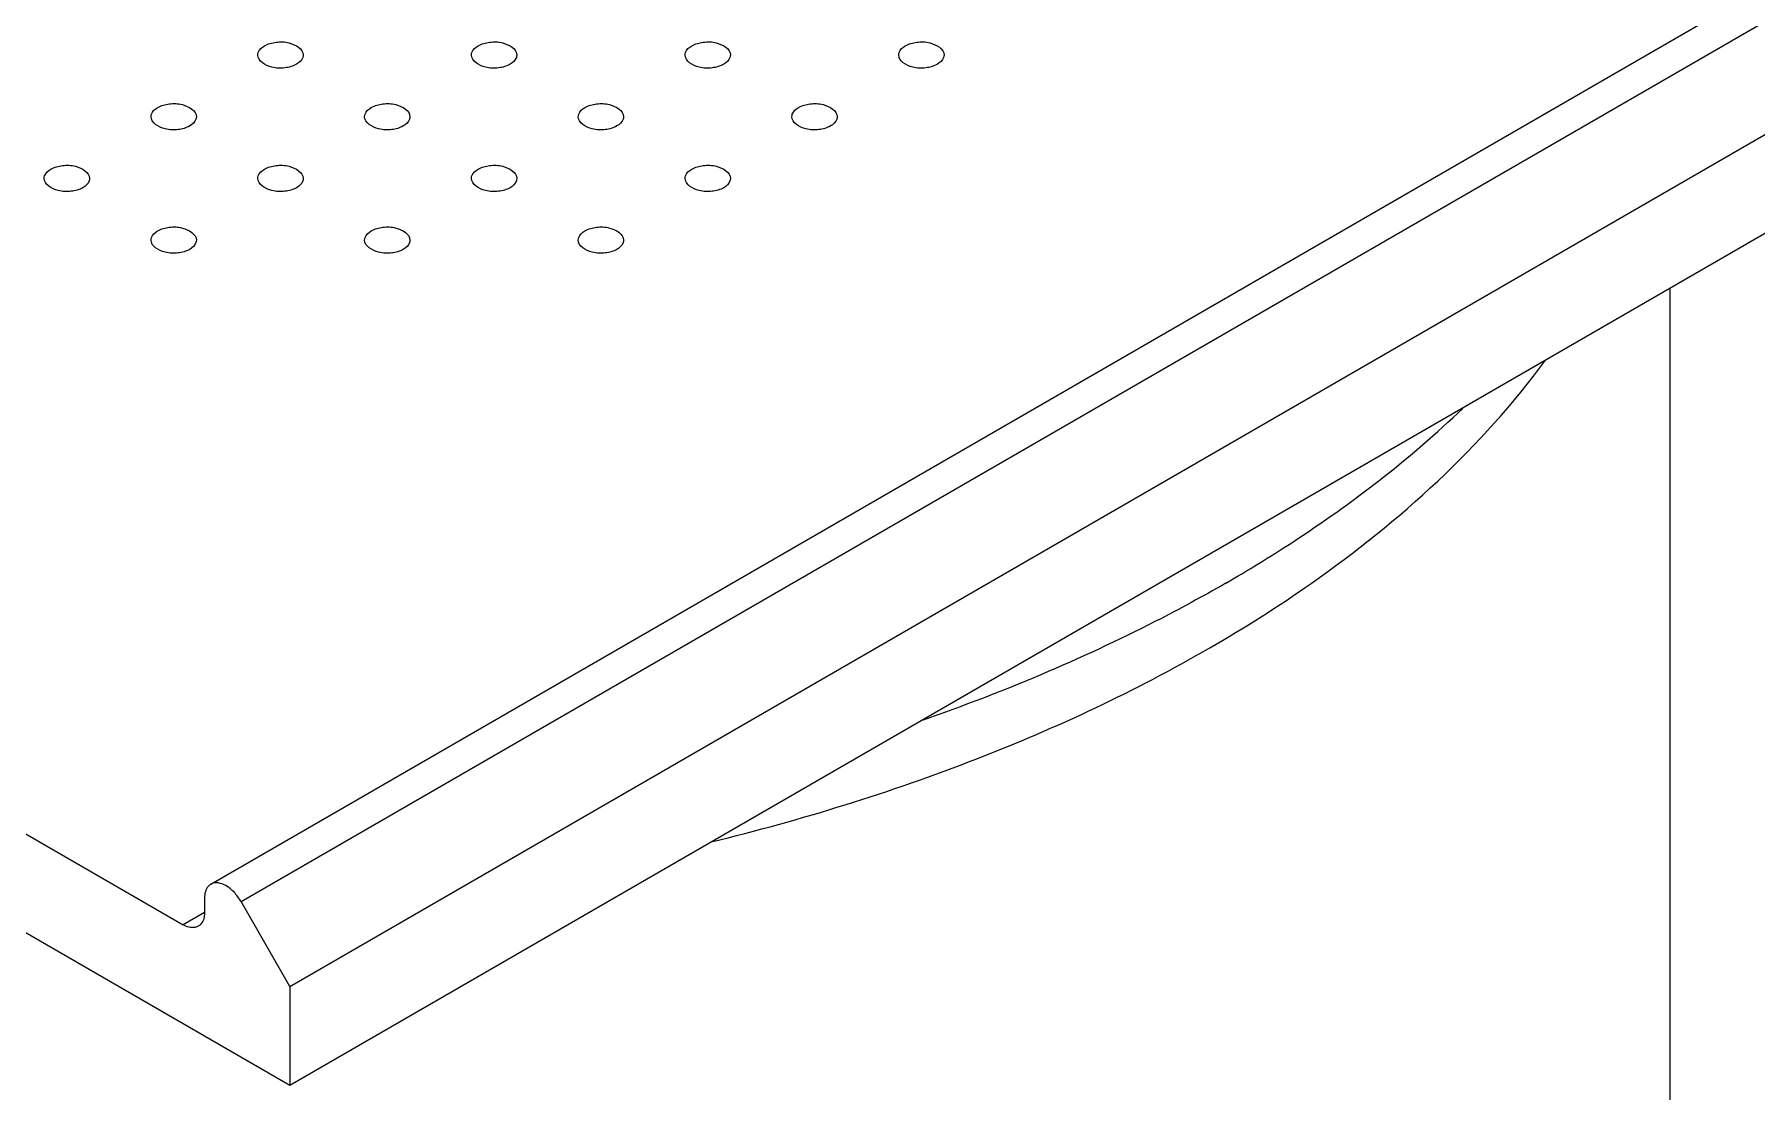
# Model space of a CAD drawing. Header units: millimetres. Extents: x 0 to 1189, y 0 to 841.
# Drawn here: x 1031.7 to 1088.7, y 379.5 to 414.5 of the extents above; entities that cross this region are included whole.
import ezdxf

# ---------------------------------------------------------------- set-up
doc = ezdxf.new("R2010")
doc.units = ezdxf.units.MM
doc.header["$LTSCALE"] = 65.395
doc.layers.get('0').update_dxf_attribs({"linetype": 'CONTINUOUS'})
doc.layers.add('AXIS', color=7, linetype='CONTINUOUS')
doc.layers.add('SURFACES', color=7, linetype='CONTINUOUS')

msp = doc.modelspace()

# ---------------------------------------------------------------- linework, layer by layer
at = {"color": 7, "linetype": 'Continuous'}
for p, q in [((1037.489, 386.368), (1120.393, 434.232)), ((1040.11, 382.982), (1123.014, 430.846)), ((1008.974, 400.959), (1036.575, 385.023)), ((1037.282, 385.91), (1037.282, 385.432)), ((1040.11, 382.982), (1038.489, 385.79)), ((1040.11, 382.982), (1040.11, 379.716))]:
    msp.add_line(p, q, dxfattribs=at)
at = {"color": 9, "linetype": 'Continuous'}
for p, q in [((1038.489, 385.79), (1121.393, 433.654)), ((1037.282, 385.432), (1036.575, 385.023))]:
    msp.add_line(p, q, dxfattribs=at)
for points, knots in [([(1070.553, 394.182), (1071.703, 394.846), (1075.839, 397.461), (1079.559, 400.828), (1081.67, 403.707)], [0, 0, 0, 0, 0.271162, 1, 1, 1, 1]), ([(1054.055, 387.764), (1057.036, 388.492), (1062.706, 390.24), (1068.088, 392.758), (1070.553, 394.182)], [0, 0, 0, 0, 0.518724, 1, 1, 1, 1])]:
    msp.add_open_spline(points, degree=3, knots=knots, dxfattribs=at)
at = {"color": 7, "linetype": 'Continuous'}
for points, knots in [([(1037.488, 386.367), (1037.455, 386.348), (1037.321, 386.235), (1037.282, 386.044), (1037.282, 385.91)], [0, 0, 0, 0, 0.220886, 1, 1, 1, 1]), ([(1038.489, 385.79), (1038.425, 385.902), (1038.275, 386.101), (1037.973, 386.369), (1037.633, 386.452), (1037.488, 386.367)], [0, 0, 0, 0, 0.311733, 0.593488, 1, 1, 1, 1]), ([(1037.282, 385.432), (1037.282, 385.381), (1037.27, 385.212), (1037.179, 385.034), (1037.075, 384.974)], [0, 0, 0, 0, 0.294965, 1, 1, 1, 1]), ([(1037.075, 384.974), (1037.042, 384.955), (1036.876, 384.895), (1036.691, 384.956), (1036.575, 385.023)], [0, 0, 0, 0, 0.220859, 1, 1, 1, 1])]:
    msp.add_open_spline(points, degree=3, knots=knots, dxfattribs=at)
at = {"layer": 'AXIS', "color": 7, "linetype": 'Continuous'}
for points, knots in [([(1039.046, 413.801), (1039.046, 413.829), (1039.069, 413.96), (1039.179, 414.057), (1039.266, 414.107)], [0, 0, 0, 0, 0.220966, 1, 1, 1, 1]), ([(1039.266, 414.107), (1039.382, 414.174), (1039.665, 414.246), (1040.124, 414.24), (1040.546, 414.005), (1040.546, 413.801)], [0, 0, 0, 0, 0.277667, 0.577386, 1, 1, 1, 1]), ([(1046.117, 413.801), (1046.117, 413.829), (1046.14, 413.96), (1046.25, 414.057), (1046.337, 414.107)], [0, 0, 0, 0, 0.220966, 1, 1, 1, 1]), ([(1046.337, 414.107), (1046.453, 414.174), (1046.736, 414.246), (1047.195, 414.24), (1047.617, 414.005), (1047.617, 413.801)], [0, 0, 0, 0, 0.277667, 0.577386, 1, 1, 1, 1]), ([(1053.188, 413.801), (1053.188, 413.829), (1053.211, 413.96), (1053.321, 414.057), (1053.408, 414.107)], [0, 0, 0, 0, 0.220966, 1, 1, 1, 1]), ([(1053.408, 414.107), (1053.524, 414.174), (1053.807, 414.246), (1054.266, 414.24), (1054.688, 414.005), (1054.688, 413.801)], [0, 0, 0, 0, 0.277667, 0.577386, 1, 1, 1, 1]), ([(1060.26, 413.801), (1060.259, 413.829), (1060.282, 413.96), (1060.392, 414.057), (1060.479, 414.107)], [0, 0, 0, 0, 0.220966, 1, 1, 1, 1]), ([(1060.479, 414.107), (1060.595, 414.174), (1060.878, 414.246), (1061.337, 414.24), (1061.759, 414.005), (1061.759, 413.801)], [0, 0, 0, 0, 0.277667, 0.577386, 1, 1, 1, 1]), ([(1040.327, 413.495), (1040.211, 413.428), (1039.928, 413.356), (1039.468, 413.362), (1039.046, 413.597), (1039.046, 413.801)], [0, 0, 0, 0, 0.277667, 0.577386, 1, 1, 1, 1]), ([(1040.546, 413.801), (1040.546, 413.772), (1040.523, 413.642), (1040.414, 413.545), (1040.327, 413.495)], [0, 0, 0, 0, 0.220966, 1, 1, 1, 1]), ([(1047.398, 413.495), (1047.282, 413.428), (1046.999, 413.356), (1046.54, 413.362), (1046.117, 413.597), (1046.117, 413.801)], [0, 0, 0, 0, 0.277667, 0.577386, 1, 1, 1, 1]), ([(1047.617, 413.801), (1047.617, 413.772), (1047.594, 413.642), (1047.485, 413.545), (1047.398, 413.495)], [0, 0, 0, 0, 0.220966, 1, 1, 1, 1]), ([(1054.469, 413.495), (1054.353, 413.428), (1054.07, 413.356), (1053.611, 413.362), (1053.189, 413.597), (1053.188, 413.801)], [0, 0, 0, 0, 0.277667, 0.577386, 1, 1, 1, 1]), ([(1054.688, 413.801), (1054.688, 413.772), (1054.665, 413.642), (1054.556, 413.545), (1054.469, 413.495)], [0, 0, 0, 0, 0.220966, 1, 1, 1, 1]), ([(1061.54, 413.495), (1061.424, 413.428), (1061.141, 413.356), (1060.682, 413.362), (1060.26, 413.597), (1060.26, 413.801)], [0, 0, 0, 0, 0.277667, 0.577386, 1, 1, 1, 1]), ([(1061.759, 413.801), (1061.759, 413.772), (1061.737, 413.642), (1061.627, 413.545), (1061.54, 413.495)], [0, 0, 0, 0, 0.220966, 1, 1, 1, 1]), ([(1035.73, 412.066), (1035.846, 412.133), (1036.129, 412.204), (1036.589, 412.199), (1037.011, 411.964), (1037.011, 411.76)], [0, 0, 0, 0, 0.277667, 0.577386, 1, 1, 1, 1]), ([(1042.801, 412.066), (1042.918, 412.133), (1043.201, 412.204), (1043.66, 412.199), (1044.082, 411.964), (1044.082, 411.76)], [0, 0, 0, 0, 0.277667, 0.577386, 1, 1, 1, 1]), ([(1049.873, 412.066), (1049.989, 412.133), (1050.272, 412.204), (1050.731, 412.199), (1051.153, 411.964), (1051.153, 411.76)], [0, 0, 0, 0, 0.277667, 0.577386, 1, 1, 1, 1]), ([(1056.944, 412.066), (1057.06, 412.133), (1057.343, 412.204), (1057.802, 412.199), (1058.224, 411.964), (1058.224, 411.76)], [0, 0, 0, 0, 0.277667, 0.577386, 1, 1, 1, 1]), ([(1035.511, 411.76), (1035.511, 411.788), (1035.534, 411.918), (1035.643, 412.015), (1035.73, 412.066)], [0, 0, 0, 0, 0.220966, 1, 1, 1, 1]), ([(1036.791, 411.453), (1036.675, 411.386), (1036.392, 411.315), (1035.933, 411.321), (1035.511, 411.556), (1035.511, 411.76)], [0, 0, 0, 0, 0.277667, 0.577386, 1, 1, 1, 1]), ([(1037.011, 411.76), (1037.011, 411.731), (1036.988, 411.601), (1036.878, 411.504), (1036.791, 411.453)], [0, 0, 0, 0, 0.220966, 1, 1, 1, 1]), ([(1042.582, 411.76), (1042.582, 411.788), (1042.605, 411.918), (1042.714, 412.015), (1042.801, 412.066)], [0, 0, 0, 0, 0.220966, 1, 1, 1, 1]), ([(1043.862, 411.453), (1043.746, 411.386), (1043.463, 411.315), (1043.004, 411.321), (1042.582, 411.556), (1042.582, 411.76)], [0, 0, 0, 0, 0.277667, 0.577386, 1, 1, 1, 1]), ([(1044.082, 411.76), (1044.082, 411.731), (1044.059, 411.601), (1043.949, 411.504), (1043.862, 411.453)], [0, 0, 0, 0, 0.220966, 1, 1, 1, 1]), ([(1049.653, 411.76), (1049.653, 411.788), (1049.676, 411.918), (1049.785, 412.015), (1049.873, 412.066)], [0, 0, 0, 0, 0.220966, 1, 1, 1, 1]), ([(1050.933, 411.453), (1050.817, 411.386), (1050.534, 411.315), (1050.075, 411.321), (1049.653, 411.556), (1049.653, 411.76)], [0, 0, 0, 0, 0.277667, 0.577386, 1, 1, 1, 1]), ([(1051.153, 411.76), (1051.153, 411.731), (1051.13, 411.601), (1051.02, 411.504), (1050.933, 411.453)], [0, 0, 0, 0, 0.220966, 1, 1, 1, 1]), ([(1056.724, 411.76), (1056.724, 411.788), (1056.747, 411.918), (1056.856, 412.015), (1056.944, 412.066)], [0, 0, 0, 0, 0.220966, 1, 1, 1, 1]), ([(1058.004, 411.453), (1057.888, 411.386), (1057.605, 411.315), (1057.146, 411.321), (1056.724, 411.556), (1056.724, 411.76)], [0, 0, 0, 0, 0.277667, 0.577386, 1, 1, 1, 1]), ([(1058.224, 411.76), (1058.224, 411.731), (1058.201, 411.601), (1058.091, 411.504), (1058.004, 411.453)], [0, 0, 0, 0, 0.220966, 1, 1, 1, 1]), ([(1031.975, 409.718), (1031.975, 409.747), (1031.998, 409.877), (1032.108, 409.974), (1032.195, 410.025)], [0, 0, 0, 0, 0.220966, 1, 1, 1, 1]), ([(1032.195, 410.025), (1032.311, 410.092), (1032.594, 410.163), (1033.053, 410.157), (1033.475, 409.922), (1033.475, 409.718)], [0, 0, 0, 0, 0.277667, 0.577386, 1, 1, 1, 1]), ([(1039.046, 409.718), (1039.046, 409.747), (1039.069, 409.877), (1039.179, 409.974), (1039.266, 410.025)], [0, 0, 0, 0, 0.220966, 1, 1, 1, 1]), ([(1039.266, 410.025), (1039.382, 410.092), (1039.665, 410.163), (1040.124, 410.157), (1040.546, 409.922), (1040.546, 409.718)], [0, 0, 0, 0, 0.277667, 0.577386, 1, 1, 1, 1]), ([(1046.117, 409.718), (1046.117, 409.747), (1046.14, 409.877), (1046.25, 409.974), (1046.337, 410.025)], [0, 0, 0, 0, 0.220966, 1, 1, 1, 1]), ([(1046.337, 410.025), (1046.453, 410.092), (1046.736, 410.163), (1047.195, 410.157), (1047.617, 409.922), (1047.617, 409.718)], [0, 0, 0, 0, 0.277667, 0.577386, 1, 1, 1, 1]), ([(1053.188, 409.718), (1053.188, 409.747), (1053.211, 409.877), (1053.321, 409.974), (1053.408, 410.025)], [0, 0, 0, 0, 0.220966, 1, 1, 1, 1]), ([(1053.408, 410.025), (1053.524, 410.092), (1053.807, 410.163), (1054.266, 410.157), (1054.688, 409.922), (1054.688, 409.718)], [0, 0, 0, 0, 0.277667, 0.577386, 1, 1, 1, 1]), ([(1033.256, 409.412), (1033.139, 409.345), (1032.856, 409.274), (1032.397, 409.279), (1031.975, 409.514), (1031.975, 409.718)], [0, 0, 0, 0, 0.277667, 0.577386, 1, 1, 1, 1]), ([(1033.475, 409.718), (1033.475, 409.69), (1033.452, 409.56), (1033.343, 409.463), (1033.256, 409.412)], [0, 0, 0, 0, 0.220966, 1, 1, 1, 1]), ([(1040.327, 409.412), (1040.211, 409.345), (1039.928, 409.274), (1039.468, 409.279), (1039.046, 409.514), (1039.046, 409.718)], [0, 0, 0, 0, 0.277667, 0.577386, 1, 1, 1, 1]), ([(1040.546, 409.718), (1040.546, 409.69), (1040.523, 409.56), (1040.414, 409.463), (1040.327, 409.412)], [0, 0, 0, 0, 0.220966, 1, 1, 1, 1]), ([(1047.398, 409.412), (1047.282, 409.345), (1046.999, 409.274), (1046.54, 409.279), (1046.117, 409.514), (1046.117, 409.718)], [0, 0, 0, 0, 0.277667, 0.577386, 1, 1, 1, 1]), ([(1047.617, 409.718), (1047.617, 409.69), (1047.594, 409.56), (1047.485, 409.463), (1047.398, 409.412)], [0, 0, 0, 0, 0.220966, 1, 1, 1, 1]), ([(1054.469, 409.412), (1054.353, 409.345), (1054.07, 409.274), (1053.611, 409.279), (1053.189, 409.514), (1053.188, 409.718)], [0, 0, 0, 0, 0.277667, 0.577386, 1, 1, 1, 1]), ([(1054.688, 409.718), (1054.688, 409.69), (1054.665, 409.56), (1054.556, 409.463), (1054.469, 409.412)], [0, 0, 0, 0, 0.220966, 1, 1, 1, 1]), ([(1035.511, 407.677), (1035.511, 407.706), (1035.534, 407.836), (1035.643, 407.933), (1035.73, 407.983)], [0, 0, 0, 0, 0.220966, 1, 1, 1, 1]), ([(1036.791, 407.371), (1036.675, 407.304), (1036.392, 407.232), (1035.933, 407.238), (1035.511, 407.473), (1035.511, 407.677)], [0, 0, 0, 0, 0.277667, 0.577386, 1, 1, 1, 1]), ([(1035.73, 407.983), (1035.846, 408.05), (1036.129, 408.122), (1036.589, 408.116), (1037.011, 407.881), (1037.011, 407.677)], [0, 0, 0, 0, 0.277667, 0.577386, 1, 1, 1, 1]), ([(1037.011, 407.677), (1037.011, 407.649), (1036.988, 407.518), (1036.878, 407.421), (1036.791, 407.371)], [0, 0, 0, 0, 0.220966, 1, 1, 1, 1]), ([(1042.582, 407.677), (1042.582, 407.706), (1042.605, 407.836), (1042.714, 407.933), (1042.801, 407.983)], [0, 0, 0, 0, 0.220966, 1, 1, 1, 1]), ([(1043.862, 407.371), (1043.746, 407.304), (1043.463, 407.232), (1043.004, 407.238), (1042.582, 407.473), (1042.582, 407.677)], [0, 0, 0, 0, 0.277667, 0.577386, 1, 1, 1, 1]), ([(1042.801, 407.983), (1042.918, 408.05), (1043.201, 408.122), (1043.66, 408.116), (1044.082, 407.881), (1044.082, 407.677)], [0, 0, 0, 0, 0.277667, 0.577386, 1, 1, 1, 1]), ([(1044.082, 407.677), (1044.082, 407.649), (1044.059, 407.518), (1043.949, 407.421), (1043.862, 407.371)], [0, 0, 0, 0, 0.220966, 1, 1, 1, 1]), ([(1049.653, 407.677), (1049.653, 407.706), (1049.676, 407.836), (1049.785, 407.933), (1049.873, 407.983)], [0, 0, 0, 0, 0.220966, 1, 1, 1, 1]), ([(1050.933, 407.371), (1050.817, 407.304), (1050.534, 407.232), (1050.075, 407.238), (1049.653, 407.473), (1049.653, 407.677)], [0, 0, 0, 0, 0.277667, 0.577386, 1, 1, 1, 1]), ([(1049.873, 407.983), (1049.989, 408.05), (1050.272, 408.122), (1050.731, 408.116), (1051.153, 407.881), (1051.153, 407.677)], [0, 0, 0, 0, 0.277667, 0.577386, 1, 1, 1, 1]), ([(1051.153, 407.677), (1051.153, 407.649), (1051.13, 407.518), (1051.02, 407.421), (1050.933, 407.371)], [0, 0, 0, 0, 0.220966, 1, 1, 1, 1]), ([(1071.084, 396.325), (1071.823, 396.752), (1074.598, 398.451), (1077.197, 400.452), (1078.932, 402.11)], [0, 0, 0, 0, 0.262423, 1, 1, 1, 1]), ([(1071.084, 396.325), (1070.321, 395.885), (1067.095, 394.136), (1063.697, 392.712), (1061.064, 391.794)], [0, 0, 0, 0, 0.239932, 1, 1, 1, 1])]:
    msp.add_open_spline(points, degree=3, knots=knots, dxfattribs=at)
at = {"layer": 'SURFACES', "color": 7, "linetype": 'Continuous'}
for p, q in [((1040.11, 379.716), (1123.014, 427.58)), ((1085.784, 406.086), (1085.784, 343.191)), ((1008.974, 397.693), (1040.11, 379.716))]:
    msp.add_line(p, q, dxfattribs=at)

doc.saveas('drawing.dxf')
